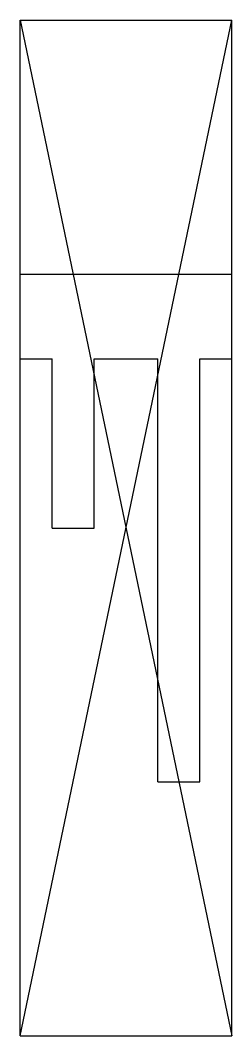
# Model space of a CAD drawing. Header units: metres. Extents: x 0 to 0.5, y 0 to 2.4.
import ezdxf

# ---------------------------------------------------------------- set-up
doc = ezdxf.new("R2010")
doc.units = ezdxf.units.M
doc.header["$LTSCALE"] = 0.2

msp = doc.modelspace()

# ---------------------------------------------------------------- linework, layer by layer
for p, q in [((0, 0), (0, 2.4)), ((0, 2.4), (0.5, 2.4)), ((0.5, 0), (0.5, 2.4)), ((0, 1.8), (0.5, 1.8)), ((0, 1.6), (0.075, 1.6)), ((0.075, 1.2), (0.075, 1.6)), ((0.175, 1.6), (0.325, 1.6)), ((0.175, 1.2), (0.175, 1.6)), ((0.325, 0.6), (0.325, 1.6)), ((0.425, 0.6), (0.425, 1.6)), ((0.425, 1.6), (0.5, 1.6)), ((0.075, 1.2), (0.175, 1.2)), ((0.325, 0.6), (0.425, 0.6)), ((0, 0), (0.5, 0))]:
    msp.add_line(p, q)
for points in [[(0, 2.4), (0.5, 0)], [(0, 0), (0.5, 2.4)]]:
    msp.add_lwpolyline(points)

doc.saveas('drawing.dxf')
